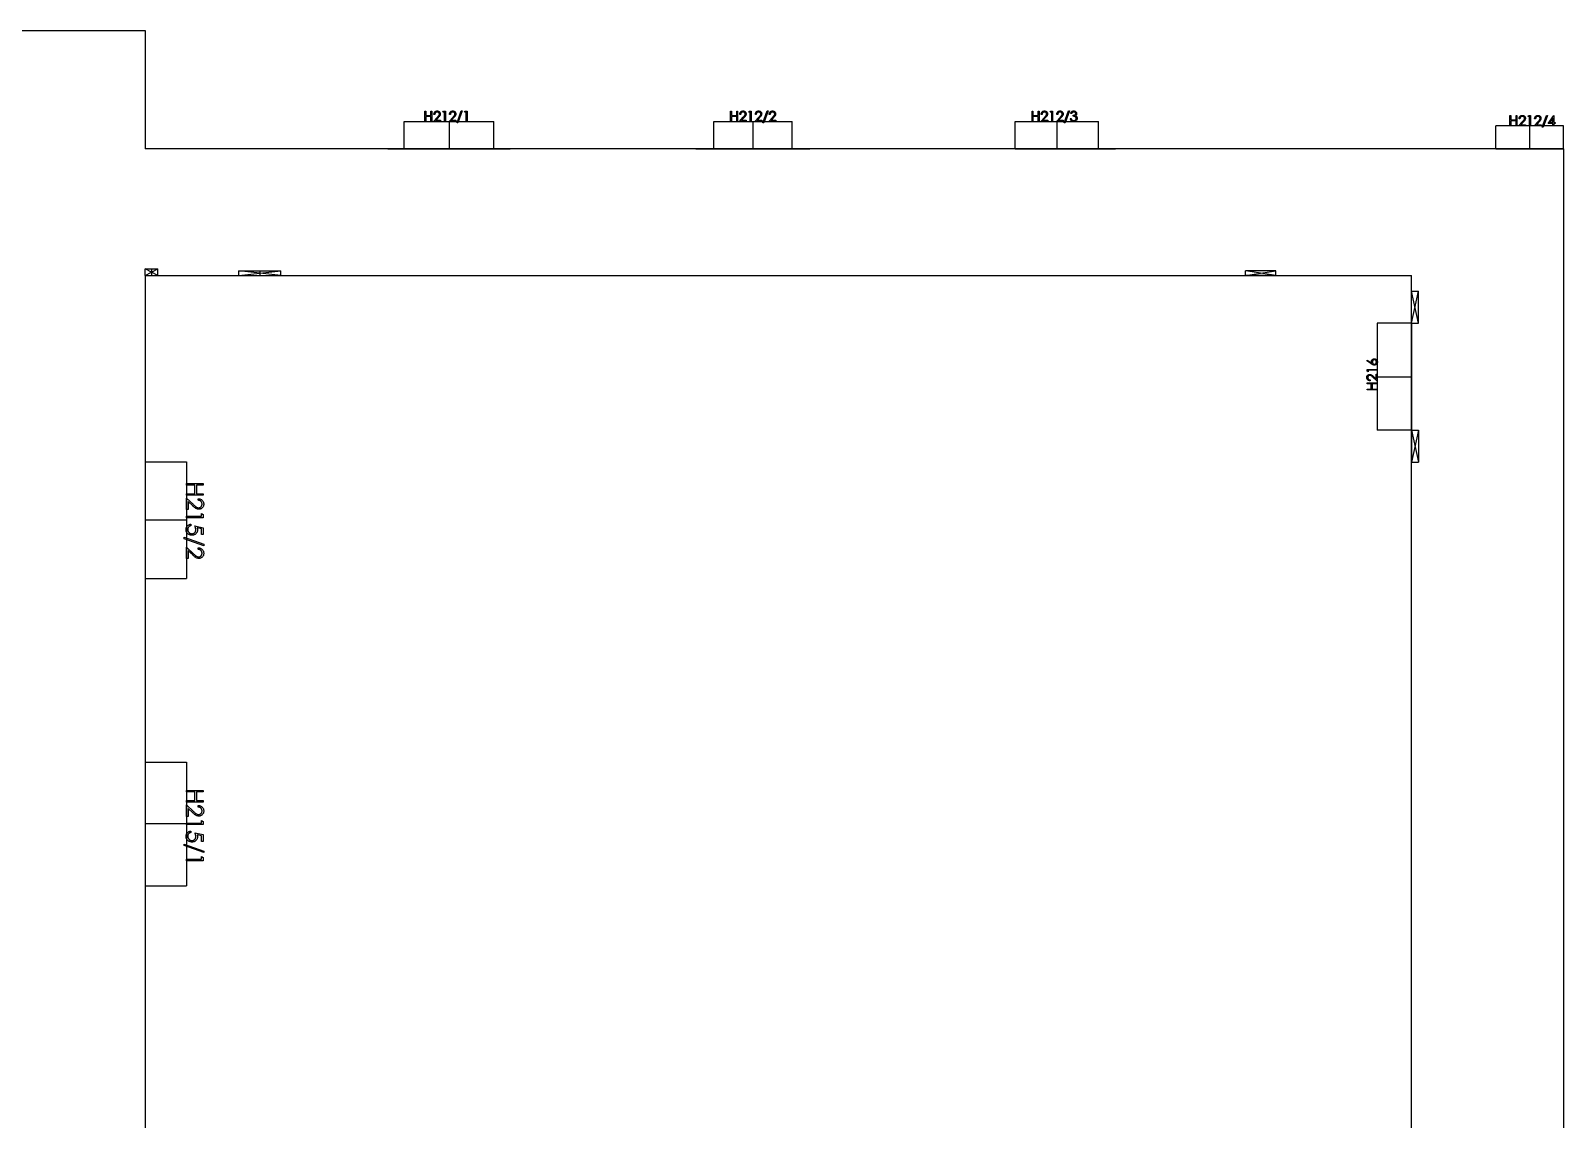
# Model space of a CAD drawing. Header units: millimetres. Extents: x -12656 to 39875, y -15250 to 17000.
# Drawn here: x 17180 to 39875, y 875 to 17000 of the extents above; entities that cross this region are included whole.
import ezdxf

# ---------------------------------------------------------------- set-up
doc = ezdxf.new("R2010")
doc.units = ezdxf.units.MM

msp = doc.modelspace()

# ---------------------------------------------------------------- linework, layer by layer
at = {"color": 7, "linetype": 'Continuous'}
for p, q in [((16500, 17000), (18875, 17000)), ((18875, 17000), (18875, 15250)), ((22709, 15250), (22709, 15656)), ((22709, 15656), (24041, 15656)), ((23375, 15656), (23375, 15250)), ((24041, 15250), (24041, 15656)), ((27295, 15250), (27295, 15656)), ((27295, 15656), (28455, 15656)), ((27875, 15656), (27875, 15250)), ((28455, 15250), (28455, 15656)), ((31759, 15250), (31759, 15656)), ((31759, 15656), (32991, 15656)), ((32375, 15656), (32375, 15250)), ((32991, 15250), (32991, 15656)), ((39875, 15591), (38875, 15591)), ((38875, 15250), (38875, 15591)), ((39375, 15591), (39375, 15250)), ((39875, 15250), (39875, 15591)), ((39875, 15250), (18875, 15250)), ((22469, 15250), (24281, 15250)), ((22709, 15250), (24041, 15250)), ((27031, 15250), (28719, 15250)), ((27295, 15250), (28455, 15250)), ((31759, 15250), (33244, 15250)), ((31759, 15250), (32991, 15250)), ((38875, 15250), (39875, 15250)), ((39875, 15250), (38875, 15250)), ((39875, 15250), (39875, -9500)), ((39875, 15250), (39875, 12389)), ((18875, 13375), (19062, 13470)), ((18875, 13375), (18875, 13470)), ((18875, 13470), (19062, 13470)), ((19062, 13375), (18875, 13470)), ((18969, 13470), (18969, 13375)), ((19062, 13375), (19062, 13470)), ((20261, 13375), (20886, 13445)), ((20261, 13375), (20261, 13445)), ((20261, 13445), (20886, 13445)), ((20886, 13375), (20261, 13445)), ((20573, 13445), (20573, 13375)), ((20886, 13375), (20886, 13445)), ((35618, 13445), (35168, 13445)), ((35168, 13375), (35168, 13445)), ((35168, 13375), (35618, 13445)), ((35618, 13375), (35168, 13445)), ((35618, 13375), (35618, 13445)), ((18875, 13375), (37625, 13375)), ((18875, 13375), (18875, -15250)), ((18875, 13375), (19062, 13375)), ((20261, 13375), (20886, 13375)), ((35618, 13375), (35168, 13375)), ((37625, -9500), (37625, 13375)), ((37625, 12667), (37728, 13142)), ((37625, 12667), (37625, 13142)), ((37625, 13142), (37728, 13142)), ((37728, 12667), (37625, 13142)), ((37728, 12667), (37728, 13142)), ((37625, 12667), (37118, 12667)), ((37118, 12667), (37118, 11083)), ((37625, 12667), (37625, 11083)), ((37625, 12667), (37728, 12667)), ((37118, 11875), (37625, 11875)), ((37625, 11083), (37118, 11083)), ((37625, 11083), (37625, 10608)), ((37625, 11083), (37728, 11083)), ((37625, 11083), (37728, 10608)), ((37728, 11083), (37625, 10608)), ((37625, 11083), (37728, 11083)), ((37625, 10608), (37625, 11083)), ((37728, 11083), (37728, 10608)), ((18875, 10613), (19487, 10613)), ((18875, 10613), (18875, 8887)), ((19487, 10613), (19487, 8887)), ((37625, 10608), (37728, 10608)), ((19487, 9750), (18875, 9750)), ((18875, 8887), (19487, 8887)), ((18875, 6165), (19487, 6165)), ((18875, 6165), (18875, 4335)), ((19487, 6165), (19487, 4335)), ((19487, 5250), (18875, 5250)), ((18875, 4335), (19487, 4335))]:
    msp.add_line(p, q, dxfattribs=at)
at = {"color": 7, "linetype": 'Continuous', "flags": 128}
for points in [[(23017, 15806), (23030, 15806), (23030, 15806), (23030, 15745), (23030, 15745), (23107, 15745), (23107, 15745), (23107, 15806), (23107, 15806), (23121, 15806), (23121, 15806), (23121, 15656), (23121, 15656), (23107, 15656), (23107, 15656), (23107, 15730), (23107, 15730), (23030, 15730), (23030, 15730), (23030, 15656), (23030, 15656), (23017, 15656), (23017, 15656), (23017, 15806)], [(23165, 15760), (23151, 15760), (23151, 15760), (23152, 15766), (23153, 15771), (23154, 15776), (23155, 15780), (23157, 15785), (23160, 15789), (23163, 15793), (23166, 15796), (23170, 15800), (23173, 15802), (23177, 15805), (23182, 15807), (23186, 15808), (23191, 15809), (23195, 15810), (23200, 15810), (23200, 15810), (23205, 15810), (23210, 15809), (23214, 15808), (23219, 15807), (23223, 15805), (23226, 15803), (23230, 15800), (23233, 15797), (23236, 15794), (23239, 15790), (23241, 15786), (23243, 15783), (23244, 15779), (23245, 15774), (23245, 15770), (23246, 15766), (23246, 15766), (23245, 15759), (23244, 15753), (23242, 15748), (23239, 15742), (23238, 15739), (23236, 15736), (23233, 15732), (23230, 15729), (23227, 15725), (23224, 15721), (23220, 15717), (23215, 15712), (23215, 15712), (23178, 15672), (23178, 15672), (23248, 15672), (23248, 15672), (23248, 15656), (23248, 15656), (23146, 15656), (23146, 15656), (23204, 15719), (23204, 15719), (23208, 15723), (23212, 15727), (23215, 15731), (23218, 15735), (23221, 15738), (23223, 15741), (23225, 15743), (23227, 15746), (23229, 15750), (23231, 15755), (23232, 15760), (23232, 15765), (23232, 15765), (23232, 15768), (23232, 15771), (23231, 15773), (23230, 15776), (23229, 15779), (23227, 15781), (23225, 15784), (23223, 15786), (23220, 15788), (23218, 15790), (23215, 15791), (23212, 15793), (23209, 15794), (23206, 15794), (23203, 15795), (23200, 15795), (23200, 15795), (23196, 15795), (23193, 15794), (23190, 15794), (23186, 15793), (23184, 15791), (23181, 15790), (23178, 15788), (23176, 15786), (23173, 15783), (23172, 15781), (23170, 15778), (23168, 15775), (23167, 15772), (23166, 15768), (23165, 15764), (23165, 15760)], [(23293, 15806), (23321, 15806), (23321, 15806), (23321, 15656), (23321, 15656), (23307, 15656), (23307, 15656), (23307, 15791), (23307, 15791), (23284, 15791), (23284, 15791), (23293, 15806)], [(23396, 15760), (23382, 15760), (23382, 15760), (23383, 15766), (23383, 15771), (23385, 15776), (23386, 15780), (23388, 15785), (23391, 15789), (23393, 15793), (23397, 15796), (23400, 15800), (23404, 15802), (23408, 15805), (23412, 15807), (23417, 15808), (23421, 15809), (23426, 15810), (23431, 15810), (23431, 15810), (23436, 15810), (23441, 15809), (23445, 15808), (23449, 15807), (23453, 15805), (23457, 15803), (23461, 15800), (23464, 15797), (23467, 15794), (23469, 15790), (23472, 15786), (23473, 15783), (23475, 15779), (23476, 15774), (23476, 15770), (23476, 15766), (23476, 15766), (23476, 15759), (23475, 15753), (23473, 15748), (23470, 15742), (23468, 15739), (23466, 15736), (23464, 15732), (23461, 15729), (23458, 15725), (23454, 15721), (23450, 15717), (23446, 15712), (23446, 15712), (23409, 15672), (23409, 15672), (23478, 15672), (23478, 15672), (23478, 15656), (23478, 15656), (23376, 15656), (23376, 15656), (23435, 15719), (23435, 15719), (23439, 15723), (23443, 15727), (23446, 15731), (23449, 15735), (23452, 15738), (23454, 15741), (23456, 15743), (23458, 15746), (23460, 15750), (23462, 15755), (23463, 15760), (23463, 15765), (23463, 15765), (23463, 15768), (23462, 15771), (23462, 15773), (23461, 15776), (23459, 15779), (23458, 15781), (23456, 15784), (23454, 15786), (23451, 15788), (23449, 15790), (23446, 15791), (23443, 15793), (23440, 15794), (23437, 15794), (23434, 15795), (23430, 15795), (23430, 15795), (23427, 15795), (23424, 15794), (23420, 15794), (23417, 15793), (23414, 15791), (23412, 15790), (23409, 15788), (23407, 15786), (23404, 15783), (23402, 15781), (23401, 15778), (23399, 15775), (23398, 15772), (23397, 15768), (23396, 15764), (23396, 15760)], [(23571, 15810), (23508, 15635), (23508, 15635), (23494, 15635), (23494, 15635), (23556, 15810), (23556, 15810), (23571, 15810)], [(23614, 15806), (23642, 15806), (23642, 15806), (23642, 15656), (23642, 15656), (23628, 15656), (23628, 15656), (23628, 15791), (23628, 15791), (23605, 15791), (23605, 15791), (23614, 15806)], [(27545, 15806), (27559, 15806), (27559, 15806), (27559, 15745), (27559, 15745), (27636, 15745), (27636, 15745), (27636, 15806), (27636, 15806), (27649, 15806), (27649, 15806), (27649, 15656), (27649, 15656), (27636, 15656), (27636, 15656), (27636, 15730), (27636, 15730), (27559, 15730), (27559, 15730), (27559, 15656), (27559, 15656), (27545, 15656), (27545, 15656), (27545, 15806)], [(27693, 15760), (27680, 15760), (27680, 15760), (27680, 15766), (27681, 15771), (27682, 15776), (27684, 15780), (27686, 15785), (27688, 15789), (27691, 15793), (27694, 15796), (27698, 15800), (27702, 15802), (27706, 15805), (27710, 15807), (27714, 15808), (27719, 15809), (27724, 15810), (27729, 15810), (27729, 15810), (27734, 15810), (27738, 15809), (27743, 15808), (27747, 15807), (27751, 15805), (27755, 15803), (27758, 15800), (27761, 15797), (27764, 15794), (27767, 15790), (27769, 15786), (27771, 15783), (27772, 15779), (27773, 15774), (27774, 15770), (27774, 15766), (27774, 15766), (27774, 15759), (27772, 15753), (27771, 15748), (27768, 15742), (27766, 15739), (27764, 15736), (27762, 15732), (27759, 15729), (27755, 15725), (27752, 15721), (27748, 15717), (27744, 15712), (27744, 15712), (27706, 15672), (27706, 15672), (27776, 15672), (27776, 15672), (27776, 15656), (27776, 15656), (27674, 15656), (27674, 15656), (27732, 15719), (27732, 15719), (27736, 15723), (27740, 15727), (27744, 15731), (27747, 15735), (27749, 15738), (27752, 15741), (27754, 15743), (27755, 15746), (27758, 15750), (27759, 15755), (27760, 15760), (27761, 15765), (27761, 15765), (27760, 15768), (27760, 15771), (27759, 15773), (27758, 15776), (27757, 15779), (27755, 15781), (27753, 15784), (27751, 15786), (27749, 15788), (27746, 15790), (27743, 15791), (27741, 15793), (27738, 15794), (27735, 15794), (27731, 15795), (27728, 15795), (27728, 15795), (27725, 15795), (27721, 15794), (27718, 15794), (27715, 15793), (27712, 15791), (27709, 15790), (27707, 15788), (27704, 15786), (27702, 15783), (27700, 15781), (27698, 15778), (27697, 15775), (27695, 15772), (27694, 15768), (27694, 15764), (27693, 15760)], [(27821, 15806), (27849, 15806), (27849, 15806), (27849, 15656), (27849, 15656), (27836, 15656), (27836, 15656), (27836, 15791), (27836, 15791), (27812, 15791), (27812, 15791), (27821, 15806)], [(27924, 15760), (27911, 15760), (27911, 15760), (27911, 15766), (27912, 15771), (27913, 15776), (27914, 15780), (27917, 15785), (27919, 15789), (27922, 15793), (27925, 15796), (27929, 15800), (27932, 15802), (27936, 15805), (27941, 15807), (27945, 15808), (27950, 15809), (27954, 15810), (27959, 15810), (27959, 15810), (27964, 15810), (27969, 15809), (27974, 15808), (27978, 15807), (27982, 15805), (27986, 15803), (27989, 15800), (27992, 15797), (27995, 15794), (27998, 15790), (28000, 15786), (28002, 15783), (28003, 15779), (28004, 15774), (28005, 15770), (28005, 15766), (28005, 15766), (28004, 15759), (28003, 15753), (28001, 15748), (27999, 15742), (27997, 15739), (27995, 15736), (27992, 15732), (27989, 15729), (27986, 15725), (27983, 15721), (27979, 15717), (27974, 15712), (27974, 15712), (27937, 15672), (27937, 15672), (28007, 15672), (28007, 15672), (28007, 15656), (28007, 15656), (27905, 15656), (27905, 15656), (27963, 15719), (27963, 15719), (27967, 15723), (27971, 15727), (27975, 15731), (27978, 15735), (27980, 15738), (27983, 15741), (27984, 15743), (27986, 15746), (27988, 15750), (27990, 15755), (27991, 15760), (27991, 15765), (27991, 15765), (27991, 15768), (27991, 15771), (27990, 15773), (27989, 15776), (27988, 15779), (27986, 15781), (27984, 15784), (27982, 15786), (27979, 15788), (27977, 15790), (27974, 15791), (27971, 15793), (27968, 15794), (27965, 15794), (27962, 15795), (27959, 15795), (27959, 15795), (27955, 15795), (27952, 15794), (27949, 15794), (27946, 15793), (27943, 15791), (27940, 15790), (27937, 15788), (27935, 15786), (27933, 15783), (27931, 15781), (27929, 15778), (27927, 15775), (27926, 15772), (27925, 15768), (27924, 15764), (27924, 15760)], [(28099, 15810), (28036, 15635), (28036, 15635), (28022, 15635), (28022, 15635), (28085, 15810), (28085, 15810), (28099, 15810)], [(28130, 15760), (28116, 15760), (28116, 15760), (28117, 15766), (28117, 15771), (28119, 15776), (28120, 15780), (28122, 15785), (28125, 15789), (28128, 15793), (28131, 15796), (28134, 15800), (28138, 15802), (28142, 15805), (28146, 15807), (28151, 15808), (28155, 15809), (28160, 15810), (28165, 15810), (28165, 15810), (28170, 15810), (28175, 15809), (28179, 15808), (28184, 15807), (28188, 15805), (28191, 15803), (28195, 15800), (28198, 15797), (28201, 15794), (28204, 15790), (28206, 15786), (28207, 15783), (28209, 15779), (28210, 15774), (28210, 15770), (28211, 15766), (28211, 15766), (28210, 15759), (28209, 15753), (28207, 15748), (28204, 15742), (28203, 15739), (28201, 15736), (28198, 15732), (28195, 15729), (28192, 15725), (28188, 15721), (28185, 15717), (28180, 15712), (28180, 15712), (28143, 15672), (28143, 15672), (28212, 15672), (28212, 15672), (28212, 15656), (28212, 15656), (28111, 15656), (28111, 15656), (28169, 15719), (28169, 15719), (28173, 15723), (28177, 15727), (28180, 15731), (28183, 15735), (28186, 15738), (28188, 15741), (28190, 15743), (28192, 15746), (28194, 15750), (28196, 15755), (28197, 15760), (28197, 15765), (28197, 15765), (28197, 15768), (28197, 15771), (28196, 15773), (28195, 15776), (28193, 15779), (28192, 15781), (28190, 15784), (28188, 15786), (28185, 15788), (28183, 15790), (28180, 15791), (28177, 15793), (28174, 15794), (28171, 15794), (28168, 15795), (28165, 15795), (28165, 15795), (28161, 15795), (28158, 15794), (28154, 15794), (28151, 15793), (28148, 15791), (28146, 15790), (28143, 15788), (28141, 15786), (28138, 15783), (28136, 15781), (28135, 15778), (28133, 15775), (28132, 15772), (28131, 15768), (28130, 15764), (28130, 15760)], [(32009, 15806), (32022, 15806), (32022, 15806), (32022, 15745), (32022, 15745), (32099, 15745), (32099, 15745), (32099, 15806), (32099, 15806), (32113, 15806), (32113, 15806), (32113, 15656), (32113, 15656), (32099, 15656), (32099, 15656), (32099, 15730), (32099, 15730), (32022, 15730), (32022, 15730), (32022, 15656), (32022, 15656), (32009, 15656), (32009, 15656), (32009, 15806)], [(32157, 15760), (32143, 15760), (32143, 15760), (32144, 15766), (32145, 15771), (32146, 15776), (32147, 15780), (32149, 15785), (32152, 15789), (32155, 15793), (32158, 15796), (32162, 15800), (32165, 15802), (32169, 15805), (32173, 15807), (32178, 15808), (32183, 15809), (32187, 15810), (32192, 15810), (32192, 15810), (32197, 15810), (32202, 15809), (32206, 15808), (32211, 15807), (32215, 15805), (32218, 15803), (32222, 15800), (32225, 15797), (32228, 15794), (32231, 15790), (32233, 15786), (32235, 15783), (32236, 15779), (32237, 15774), (32237, 15770), (32238, 15766), (32238, 15766), (32237, 15759), (32236, 15753), (32234, 15748), (32231, 15742), (32230, 15739), (32228, 15736), (32225, 15732), (32222, 15729), (32219, 15725), (32216, 15721), (32212, 15717), (32207, 15712), (32207, 15712), (32170, 15672), (32170, 15672), (32240, 15672), (32240, 15672), (32240, 15656), (32240, 15656), (32138, 15656), (32138, 15656), (32196, 15719), (32196, 15719), (32200, 15723), (32204, 15727), (32207, 15731), (32210, 15735), (32213, 15738), (32215, 15741), (32217, 15743), (32219, 15746), (32221, 15750), (32223, 15755), (32224, 15760), (32224, 15765), (32224, 15765), (32224, 15768), (32224, 15771), (32223, 15773), (32222, 15776), (32220, 15779), (32219, 15781), (32217, 15784), (32215, 15786), (32212, 15788), (32210, 15790), (32207, 15791), (32204, 15793), (32201, 15794), (32198, 15794), (32195, 15795), (32192, 15795), (32192, 15795), (32188, 15795), (32185, 15794), (32182, 15794), (32178, 15793), (32176, 15791), (32173, 15790), (32170, 15788), (32168, 15786), (32165, 15783), (32163, 15781), (32162, 15778), (32160, 15775), (32159, 15772), (32158, 15768), (32157, 15764), (32157, 15760)], [(32285, 15806), (32313, 15806), (32313, 15806), (32313, 15656), (32313, 15656), (32299, 15656), (32299, 15656), (32299, 15791), (32299, 15791), (32276, 15791), (32276, 15791), (32285, 15806)], [(32388, 15760), (32374, 15760), (32374, 15760), (32375, 15766), (32375, 15771), (32376, 15776), (32378, 15780), (32380, 15785), (32383, 15789), (32385, 15793), (32389, 15796), (32392, 15800), (32396, 15802), (32400, 15805), (32404, 15807), (32409, 15808), (32413, 15809), (32418, 15810), (32423, 15810), (32423, 15810), (32428, 15810), (32433, 15809), (32437, 15808), (32441, 15807), (32445, 15805), (32449, 15803), (32453, 15800), (32456, 15797), (32459, 15794), (32461, 15790), (32464, 15786), (32465, 15783), (32467, 15779), (32468, 15774), (32468, 15770), (32468, 15766), (32468, 15766), (32468, 15759), (32467, 15753), (32465, 15748), (32462, 15742), (32460, 15739), (32458, 15736), (32456, 15732), (32453, 15729), (32450, 15725), (32446, 15721), (32442, 15717), (32438, 15712), (32438, 15712), (32401, 15672), (32401, 15672), (32470, 15672), (32470, 15672), (32470, 15656), (32470, 15656), (32368, 15656), (32368, 15656), (32427, 15719), (32427, 15719), (32431, 15723), (32435, 15727), (32438, 15731), (32441, 15735), (32444, 15738), (32446, 15741), (32448, 15743), (32450, 15746), (32452, 15750), (32454, 15755), (32455, 15760), (32455, 15765), (32455, 15765), (32455, 15768), (32454, 15771), (32454, 15773), (32453, 15776), (32451, 15779), (32450, 15781), (32448, 15784), (32446, 15786), (32443, 15788), (32441, 15790), (32438, 15791), (32435, 15793), (32432, 15794), (32429, 15794), (32426, 15795), (32422, 15795), (32422, 15795), (32419, 15795), (32416, 15794), (32412, 15794), (32409, 15793), (32406, 15791), (32404, 15790), (32401, 15788), (32398, 15786), (32396, 15783), (32394, 15781), (32393, 15778), (32391, 15775), (32390, 15772), (32389, 15768), (32388, 15764), (32388, 15760)], [(32563, 15810), (32500, 15635), (32500, 15635), (32486, 15635), (32486, 15635), (32548, 15810), (32548, 15810), (32563, 15810)], [(32593, 15772), (32580, 15772), (32580, 15772), (32581, 15776), (32583, 15781), (32584, 15785), (32586, 15788), (32588, 15792), (32591, 15795), (32593, 15798), (32596, 15800), (32599, 15803), (32602, 15805), (32606, 15806), (32609, 15808), (32613, 15809), (32617, 15810), (32621, 15810), (32625, 15810), (32625, 15810), (32630, 15810), (32636, 15809), (32642, 15807), (32647, 15805), (32652, 15802), (32656, 15799), (32660, 15795), (32663, 15790), (32665, 15786), (32667, 15781), (32668, 15776), (32668, 15771), (32668, 15771), (32668, 15767), (32667, 15762), (32666, 15758), (32664, 15754), (32662, 15750), (32659, 15747), (32655, 15743), (32651, 15740), (32651, 15740), (32656, 15738), (32660, 15735), (32664, 15732), (32667, 15728), (32667, 15728), (32669, 15725), (32671, 15722), (32673, 15718), (32674, 15715), (32675, 15712), (32676, 15708), (32676, 15705), (32676, 15701), (32676, 15701), (32676, 15695), (32674, 15689), (32672, 15683), (32669, 15677), (32666, 15671), (32661, 15667), (32656, 15662), (32651, 15659), (32645, 15656), (32638, 15654), (32631, 15653), (32624, 15653), (32624, 15653), (32619, 15653), (32615, 15653), (32610, 15654), (32606, 15655), (32602, 15657), (32598, 15659), (32595, 15661), (32591, 15664), (32588, 15667), (32585, 15670), (32583, 15674), (32580, 15678), (32578, 15682), (32577, 15687), (32575, 15692), (32574, 15697), (32574, 15697), (32588, 15697), (32588, 15697), (32589, 15693), (32590, 15690), (32591, 15687), (32593, 15685), (32594, 15682), (32596, 15680), (32598, 15678), (32599, 15676), (32599, 15676), (32602, 15674), (32605, 15673), (32608, 15671), (32611, 15670), (32614, 15669), (32617, 15669), (32621, 15668), (32624, 15668), (32624, 15668), (32629, 15668), (32633, 15669), (32636, 15669), (32640, 15670), (32643, 15672), (32647, 15673), (32649, 15675), (32652, 15678), (32655, 15680), (32657, 15682), (32659, 15685), (32660, 15688), (32661, 15691), (32662, 15694), (32662, 15697), (32663, 15700), (32663, 15700), (32662, 15704), (32661, 15708), (32660, 15712), (32657, 15716), (32655, 15719), (32651, 15722), (32648, 15725), (32644, 15727), (32641, 15728), (32639, 15729), (32636, 15729), (32632, 15730), (32629, 15730), (32625, 15731), (32621, 15731), (32616, 15731), (32616, 15731), (32616, 15747), (32616, 15747), (32622, 15747), (32627, 15748), (32632, 15749), (32637, 15750), (32642, 15752), (32645, 15754), (32648, 15757), (32651, 15759), (32653, 15762), (32654, 15765), (32655, 15768), (32655, 15771), (32655, 15771), (32655, 15774), (32654, 15776), (32654, 15778), (32653, 15780), (32652, 15782), (32650, 15784), (32648, 15786), (32646, 15788), (32644, 15790), (32642, 15791), (32639, 15792), (32637, 15793), (32634, 15794), (32631, 15794), (32628, 15795), (32625, 15795), (32625, 15795), (32620, 15795), (32615, 15794), (32611, 15792), (32606, 15790), (32605, 15788), (32603, 15787), (32601, 15785), (32599, 15783), (32598, 15780), (32596, 15778), (32595, 15775), (32593, 15772)], [(39085, 15741), (39098, 15741), (39098, 15741), (39098, 15680), (39098, 15680), (39175, 15680), (39175, 15680), (39175, 15741), (39175, 15741), (39188, 15741), (39188, 15741), (39188, 15591), (39188, 15591), (39175, 15591), (39175, 15591), (39175, 15664), (39175, 15664), (39098, 15664), (39098, 15664), (39098, 15591), (39098, 15591), (39085, 15591), (39085, 15591), (39085, 15741)], [(39233, 15695), (39219, 15695), (39219, 15695), (39220, 15700), (39220, 15706), (39222, 15710), (39223, 15715), (39225, 15719), (39228, 15724), (39230, 15727), (39234, 15731), (39237, 15734), (39241, 15737), (39245, 15740), (39249, 15742), (39254, 15743), (39258, 15744), (39263, 15745), (39268, 15745), (39268, 15745), (39273, 15745), (39278, 15744), (39282, 15743), (39286, 15742), (39290, 15740), (39294, 15738), (39298, 15735), (39301, 15732), (39304, 15728), (39306, 15725), (39309, 15721), (39310, 15717), (39312, 15713), (39313, 15709), (39313, 15705), (39313, 15701), (39313, 15701), (39313, 15694), (39312, 15688), (39310, 15682), (39307, 15677), (39305, 15674), (39303, 15671), (39301, 15667), (39298, 15664), (39295, 15660), (39291, 15656), (39287, 15651), (39283, 15647), (39283, 15647), (39246, 15607), (39246, 15607), (39315, 15607), (39315, 15607), (39315, 15591), (39315, 15591), (39213, 15591), (39213, 15591), (39272, 15653), (39272, 15653), (39276, 15658), (39280, 15662), (39283, 15666), (39286, 15669), (39289, 15673), (39291, 15676), (39293, 15678), (39295, 15681), (39297, 15685), (39299, 15690), (39300, 15694), (39300, 15699), (39300, 15699), (39300, 15702), (39299, 15705), (39299, 15708), (39298, 15711), (39296, 15714), (39295, 15716), (39293, 15718), (39291, 15721), (39288, 15723), (39286, 15725), (39283, 15726), (39280, 15727), (39277, 15728), (39274, 15729), (39271, 15730), (39267, 15730), (39267, 15730), (39264, 15730), (39261, 15729), (39257, 15728), (39254, 15727), (39251, 15726), (39249, 15725), (39246, 15723), (39244, 15721), (39241, 15718), (39239, 15716), (39238, 15713), (39236, 15710), (39235, 15706), (39234, 15703), (39233, 15699), (39233, 15695)], [(39361, 15741), (39388, 15741), (39388, 15741), (39388, 15591), (39388, 15591), (39375, 15591), (39375, 15591), (39375, 15726), (39375, 15726), (39352, 15726), (39352, 15726), (39361, 15741)], [(39463, 15695), (39450, 15695), (39450, 15695), (39450, 15700), (39451, 15706), (39452, 15710), (39454, 15715), (39456, 15719), (39458, 15724), (39461, 15727), (39465, 15731), (39468, 15734), (39472, 15737), (39476, 15740), (39480, 15742), (39484, 15743), (39489, 15744), (39494, 15745), (39499, 15745), (39499, 15745), (39504, 15745), (39509, 15744), (39513, 15743), (39517, 15742), (39521, 15740), (39525, 15738), (39528, 15735), (39532, 15732), (39535, 15728), (39537, 15725), (39539, 15721), (39541, 15717), (39542, 15713), (39543, 15709), (39544, 15705), (39544, 15701), (39544, 15701), (39544, 15694), (39543, 15688), (39541, 15682), (39538, 15677), (39536, 15674), (39534, 15671), (39532, 15667), (39529, 15664), (39526, 15660), (39522, 15656), (39518, 15651), (39514, 15647), (39514, 15647), (39476, 15607), (39476, 15607), (39546, 15607), (39546, 15607), (39546, 15591), (39546, 15591), (39444, 15591), (39444, 15591), (39502, 15653), (39502, 15653), (39507, 15658), (39510, 15662), (39514, 15666), (39517, 15669), (39520, 15673), (39522, 15676), (39524, 15678), (39525, 15681), (39528, 15685), (39529, 15690), (39530, 15694), (39531, 15699), (39531, 15699), (39531, 15702), (39530, 15705), (39529, 15708), (39528, 15711), (39527, 15714), (39525, 15716), (39524, 15718), (39521, 15721), (39519, 15723), (39516, 15725), (39514, 15726), (39511, 15727), (39508, 15728), (39505, 15729), (39502, 15730), (39498, 15730), (39498, 15730), (39495, 15730), (39491, 15729), (39488, 15728), (39485, 15727), (39482, 15726), (39479, 15725), (39477, 15723), (39474, 15721), (39472, 15718), (39470, 15716), (39468, 15713), (39467, 15710), (39466, 15706), (39465, 15703), (39464, 15699), (39463, 15695)], [(39638, 15745), (39576, 15570), (39576, 15570), (39562, 15570), (39562, 15570), (39624, 15745), (39624, 15745), (39638, 15745)], [(39732, 15745), (39735, 15745), (39735, 15745), (39735, 15641), (39735, 15641), (39752, 15641), (39752, 15641), (39752, 15626), (39752, 15626), (39735, 15626), (39735, 15626), (39735, 15591), (39735, 15591), (39721, 15591), (39721, 15591), (39721, 15626), (39721, 15626), (39650, 15626), (39650, 15626), (39732, 15745)], [(39721, 15641), (39721, 15706), (39721, 15706), (39676, 15641), (39676, 15641), (39721, 15641)], [(36964, 12108), (36972, 12118), (36972, 12118), (37033, 12079), (37033, 12079), (37032, 12087), (37031, 12094), (37031, 12094), (37032, 12099), (37032, 12103), (37033, 12107), (37035, 12111), (37036, 12115), (37039, 12119), (37041, 12122), (37044, 12126), (37047, 12129), (37051, 12131), (37055, 12134), (37058, 12135), (37063, 12137), (37067, 12138), (37071, 12138), (37076, 12139), (37076, 12139), (37082, 12138), (37088, 12137), (37094, 12135), (37099, 12133), (37104, 12129), (37108, 12125), (37112, 12121), (37116, 12116), (37118, 12110), (37120, 12104), (37121, 12098), (37122, 12092), (37122, 12092), (37121, 12086), (37120, 12080), (37118, 12074), (37116, 12069), (37112, 12064), (37109, 12059), (37104, 12056), (37099, 12052), (37094, 12050), (37088, 12048), (37082, 12047), (37076, 12046), (37076, 12046), (37071, 12047), (37067, 12047), (37062, 12048), (37057, 12050), (37054, 12051), (37051, 12052), (37049, 12054), (37046, 12055), (37043, 12057), (37039, 12059), (37036, 12061), (37032, 12063), (37032, 12063), (36964, 12108)], [(37047, 12091), (37047, 12088), (37047, 12085), (37048, 12082), (37049, 12079), (37050, 12076), (37052, 12073), (37053, 12071), (37055, 12069), (37058, 12066), (37060, 12065), (37062, 12063), (37065, 12062), (37068, 12061), (37071, 12060), (37074, 12060), (37077, 12060), (37077, 12060), (37080, 12060), (37083, 12060), (37085, 12061), (37088, 12062), (37091, 12064), (37093, 12065), (37095, 12067), (37098, 12069), (37100, 12072), (37101, 12074), (37103, 12077), (37104, 12080), (37105, 12083), (37106, 12086), (37106, 12089), (37106, 12092), (37106, 12092), (37106, 12096), (37106, 12099), (37105, 12102), (37104, 12105), (37103, 12108), (37101, 12111), (37100, 12113), (37098, 12116), (37095, 12118), (37093, 12120), (37091, 12121), (37088, 12123), (37085, 12124), (37083, 12125), (37080, 12125), (37077, 12125), (37077, 12125), (37074, 12125), (37071, 12125), (37068, 12124), (37065, 12123), (37062, 12121), (37060, 12120), (37058, 12118), (37055, 12115), (37053, 12113), (37052, 12110), (37050, 12107), (37049, 12104), (37048, 12101), (37047, 12098), (37047, 12095), (37047, 12091)], [(37014, 11827), (37014, 11814), (37014, 11814), (37009, 11814), (37004, 11815), (36999, 11816), (36994, 11818), (36990, 11820), (36986, 11822), (36982, 11825), (36978, 11828), (36975, 11832), (36972, 11836), (36970, 11840), (36968, 11844), (36966, 11848), (36965, 11853), (36964, 11858), (36964, 11863), (36964, 11863), (36964, 11867), (36965, 11872), (36966, 11877), (36967, 11881), (36969, 11885), (36971, 11889), (36974, 11892), (36977, 11895), (36981, 11898), (36984, 11901), (36988, 11903), (36992, 11905), (36996, 11906), (37000, 11907), (37004, 11908), (37009, 11908), (37009, 11908), (37015, 11907), (37021, 11906), (37027, 11904), (37032, 11902), (37035, 11900), (37038, 11898), (37042, 11895), (37045, 11893), (37049, 11889), (37053, 11886), (37058, 11882), (37062, 11878), (37062, 11878), (37102, 11840), (37102, 11840), (37102, 11910), (37102, 11910), (37118, 11910), (37118, 11910), (37118, 11808), (37118, 11808), (37056, 11866), (37056, 11866), (37051, 11870), (37047, 11874), (37043, 11878), (37040, 11881), (37037, 11883), (37034, 11886), (37031, 11888), (37029, 11889), (37024, 11891), (37019, 11893), (37015, 11894), (37010, 11894), (37010, 11894), (37007, 11894), (37004, 11894), (37001, 11893), (36998, 11892), (36996, 11891), (36993, 11889), (36991, 11887), (36988, 11885), (36986, 11883), (36984, 11880), (36983, 11877), (36982, 11874), (36981, 11872), (36980, 11868), (36980, 11865), (36979, 11862), (36979, 11862), (36980, 11858), (36980, 11855), (36981, 11852), (36982, 11849), (36983, 11846), (36985, 11843), (36986, 11840), (36988, 11838), (36991, 11836), (36993, 11834), (36996, 11832), (36999, 11830), (37003, 11829), (37006, 11828), (37010, 11828), (37014, 11827)], [(36968, 11955), (36968, 11983), (36968, 11983), (37118, 11983), (37118, 11983), (37118, 11969), (37118, 11969), (36983, 11969), (36983, 11969), (36983, 11946), (36983, 11946), (36968, 11955)], [(36968, 11679), (36968, 11692), (36968, 11692), (37029, 11692), (37029, 11692), (37029, 11769), (37029, 11769), (36968, 11769), (36968, 11769), (36968, 11783), (36968, 11783), (37118, 11783), (37118, 11783), (37118, 11769), (37118, 11769), (37045, 11769), (37045, 11769), (37045, 11692), (37045, 11692), (37118, 11692), (37118, 11692), (37118, 11679), (37118, 11679), (36968, 11679)], [(19737, 10292), (19737, 10270), (19737, 10270), (19635, 10270), (19635, 10270), (19635, 10141), (19635, 10141), (19737, 10141), (19737, 10141), (19737, 10119), (19737, 10119), (19487, 10119), (19487, 10119), (19487, 10141), (19487, 10141), (19609, 10141), (19609, 10141), (19609, 10270), (19609, 10270), (19487, 10270), (19487, 10270), (19487, 10292), (19487, 10292), (19737, 10292)], [(19660, 10045), (19660, 10068), (19660, 10068), (19669, 10067), (19678, 10066), (19686, 10064), (19693, 10061), (19701, 10058), (19708, 10054), (19714, 10049), (19720, 10043), (19726, 10038), (19730, 10031), (19734, 10025), (19738, 10018), (19740, 10010), (19742, 10003), (19743, 9995), (19744, 9986), (19744, 9986), (19743, 9978), (19742, 9970), (19740, 9963), (19738, 9956), (19735, 9949), (19731, 9943), (19727, 9937), (19721, 9932), (19716, 9927), (19710, 9922), (19704, 9919), (19697, 9916), (19691, 9914), (19684, 9912), (19677, 9911), (19669, 9911), (19669, 9911), (19659, 9911), (19649, 9913), (19639, 9916), (19630, 9921), (19625, 9924), (19620, 9927), (19614, 9931), (19608, 9936), (19601, 9942), (19595, 9947), (19587, 9954), (19580, 9961), (19580, 9961), (19513, 10024), (19513, 10024), (19513, 9907), (19513, 9907), (19487, 9907), (19487, 9907), (19487, 10077), (19487, 10077), (19591, 9980), (19591, 9980), (19598, 9973), (19605, 9967), (19611, 9961), (19617, 9956), (19623, 9952), (19628, 9948), (19632, 9945), (19636, 9942), (19644, 9938), (19651, 9935), (19659, 9934), (19667, 9933), (19667, 9933), (19672, 9933), (19677, 9934), (19682, 9935), (19687, 9937), (19691, 9939), (19695, 9942), (19699, 9945), (19703, 9949), (19706, 9953), (19710, 9957), (19712, 9962), (19714, 9966), (19716, 9971), (19717, 9976), (19718, 9982), (19718, 9987), (19718, 9987), (19718, 9993), (19717, 9999), (19716, 10004), (19714, 10009), (19712, 10014), (19709, 10019), (19706, 10023), (19703, 10027), (19699, 10031), (19694, 10034), (19690, 10037), (19685, 10040), (19679, 10042), (19673, 10043), (19667, 10045), (19660, 10045)], [(19737, 9832), (19737, 9786), (19737, 9786), (19487, 9786), (19487, 9786), (19487, 9808), (19487, 9808), (19712, 9808), (19712, 9808), (19712, 9847), (19712, 9847), (19737, 9832)], [(19737, 9536), (19712, 9536), (19712, 9536), (19712, 9621), (19712, 9621), (19646, 9634), (19646, 9634), (19648, 9626), (19649, 9619), (19650, 9611), (19651, 9605), (19651, 9605), (19650, 9596), (19649, 9588), (19647, 9581), (19645, 9573), (19642, 9567), (19638, 9560), (19633, 9554), (19628, 9548), (19622, 9543), (19615, 9539), (19609, 9535), (19602, 9532), (19594, 9529), (19586, 9527), (19578, 9526), (19569, 9526), (19569, 9526), (19563, 9526), (19557, 9527), (19551, 9528), (19545, 9529), (19540, 9530), (19534, 9532), (19529, 9535), (19523, 9537), (19518, 9540), (19514, 9544), (19509, 9547), (19505, 9551), (19501, 9555), (19498, 9559), (19495, 9564), (19492, 9568), (19489, 9573), (19487, 9578), (19485, 9584), (19484, 9589), (19482, 9595), (19481, 9601), (19481, 9607), (19481, 9613), (19481, 9613), (19481, 9621), (19482, 9628), (19484, 9635), (19486, 9641), (19488, 9648), (19492, 9653), (19496, 9659), (19500, 9665), (19506, 9669), (19511, 9674), (19517, 9678), (19523, 9681), (19530, 9684), (19536, 9686), (19544, 9688), (19551, 9690), (19551, 9690), (19551, 9667), (19551, 9667), (19544, 9665), (19538, 9663), (19532, 9660), (19527, 9657), (19523, 9653), (19519, 9648), (19515, 9643), (19512, 9637), (19510, 9631), (19508, 9625), (19507, 9618), (19506, 9612), (19506, 9612), (19507, 9606), (19508, 9599), (19509, 9593), (19511, 9588), (19513, 9582), (19517, 9577), (19520, 9572), (19525, 9567), (19529, 9563), (19534, 9559), (19539, 9556), (19545, 9553), (19551, 9551), (19557, 9550), (19563, 9549), (19570, 9548), (19570, 9548), (19576, 9549), (19582, 9550), (19587, 9551), (19592, 9553), (19597, 9555), (19601, 9558), (19606, 9561), (19610, 9565), (19613, 9569), (19616, 9574), (19619, 9579), (19621, 9584), (19623, 9590), (19624, 9596), (19625, 9602), (19625, 9609), (19625, 9609), (19625, 9615), (19624, 9621), (19623, 9627), (19622, 9634), (19620, 9641), (19618, 9648), (19615, 9656), (19612, 9664), (19612, 9664), (19737, 9638), (19737, 9638), (19737, 9536)], [(19744, 9369), (19452, 9474), (19452, 9474), (19452, 9497), (19452, 9497), (19744, 9393), (19744, 9393), (19744, 9369)], [(19660, 9318), (19660, 9340), (19660, 9340), (19669, 9340), (19678, 9338), (19686, 9336), (19693, 9334), (19701, 9330), (19708, 9326), (19714, 9321), (19720, 9316), (19726, 9310), (19730, 9304), (19734, 9297), (19738, 9290), (19740, 9283), (19742, 9275), (19743, 9267), (19744, 9259), (19744, 9259), (19743, 9250), (19742, 9243), (19740, 9235), (19738, 9228), (19735, 9221), (19731, 9215), (19727, 9209), (19721, 9204), (19716, 9199), (19710, 9195), (19704, 9191), (19697, 9188), (19691, 9186), (19684, 9184), (19677, 9183), (19669, 9183), (19669, 9183), (19659, 9184), (19649, 9186), (19639, 9189), (19630, 9193), (19625, 9196), (19620, 9200), (19614, 9204), (19608, 9209), (19601, 9214), (19595, 9220), (19587, 9226), (19580, 9234), (19580, 9234), (19513, 9296), (19513, 9296), (19513, 9180), (19513, 9180), (19487, 9180), (19487, 9180), (19487, 9350), (19487, 9350), (19591, 9253), (19591, 9253), (19598, 9246), (19605, 9239), (19611, 9234), (19617, 9228), (19623, 9224), (19628, 9220), (19632, 9217), (19636, 9214), (19644, 9211), (19651, 9208), (19659, 9206), (19667, 9206), (19667, 9206), (19672, 9206), (19677, 9207), (19682, 9208), (19687, 9209), (19691, 9212), (19695, 9214), (19699, 9218), (19703, 9221), (19706, 9225), (19710, 9230), (19712, 9234), (19714, 9239), (19716, 9244), (19717, 9249), (19718, 9254), (19718, 9260), (19718, 9260), (19718, 9266), (19717, 9271), (19716, 9277), (19714, 9282), (19712, 9287), (19709, 9291), (19706, 9295), (19703, 9300), (19699, 9303), (19694, 9307), (19690, 9310), (19685, 9312), (19679, 9314), (19673, 9316), (19667, 9317), (19660, 9318)], [(19737, 5748), (19737, 5725), (19737, 5725), (19635, 5725), (19635, 5725), (19635, 5597), (19635, 5597), (19737, 5597), (19737, 5597), (19737, 5575), (19737, 5575), (19487, 5575), (19487, 5575), (19487, 5597), (19487, 5597), (19609, 5597), (19609, 5597), (19609, 5725), (19609, 5725), (19487, 5725), (19487, 5725), (19487, 5748), (19487, 5748), (19737, 5748)], [(19660, 5501), (19660, 5524), (19660, 5524), (19669, 5523), (19678, 5522), (19686, 5520), (19693, 5517), (19701, 5514), (19708, 5509), (19714, 5505), (19720, 5499), (19726, 5493), (19730, 5487), (19734, 5480), (19738, 5473), (19740, 5466), (19742, 5458), (19743, 5450), (19744, 5442), (19744, 5442), (19743, 5434), (19742, 5426), (19740, 5419), (19738, 5411), (19735, 5405), (19731, 5399), (19727, 5393), (19721, 5387), (19716, 5382), (19710, 5378), (19704, 5375), (19697, 5372), (19691, 5369), (19684, 5368), (19677, 5367), (19669, 5366), (19669, 5366), (19659, 5367), (19649, 5369), (19639, 5372), (19630, 5377), (19625, 5380), (19620, 5383), (19614, 5387), (19608, 5392), (19601, 5397), (19595, 5403), (19587, 5410), (19580, 5417), (19580, 5417), (19513, 5480), (19513, 5480), (19513, 5363), (19513, 5363), (19487, 5363), (19487, 5363), (19487, 5533), (19487, 5533), (19591, 5436), (19591, 5436), (19598, 5429), (19605, 5423), (19611, 5417), (19617, 5412), (19623, 5407), (19628, 5404), (19632, 5400), (19636, 5398), (19644, 5394), (19651, 5391), (19659, 5389), (19667, 5389), (19667, 5389), (19672, 5389), (19677, 5390), (19682, 5391), (19687, 5393), (19691, 5395), (19695, 5398), (19699, 5401), (19703, 5405), (19706, 5409), (19710, 5413), (19712, 5417), (19714, 5422), (19716, 5427), (19717, 5432), (19718, 5438), (19718, 5443), (19718, 5443), (19718, 5449), (19717, 5455), (19716, 5460), (19714, 5465), (19712, 5470), (19709, 5474), (19706, 5479), (19703, 5483), (19699, 5487), (19694, 5490), (19690, 5493), (19685, 5495), (19679, 5497), (19673, 5499), (19667, 5500), (19660, 5501)], [(19737, 5288), (19737, 5241), (19737, 5241), (19487, 5241), (19487, 5241), (19487, 5264), (19487, 5264), (19712, 5264), (19712, 5264), (19712, 5302), (19712, 5302), (19737, 5288)], [(19737, 4991), (19712, 4991), (19712, 4991), (19712, 5076), (19712, 5076), (19646, 5090), (19646, 5090), (19648, 5082), (19649, 5074), (19650, 5067), (19651, 5061), (19651, 5061), (19650, 5052), (19649, 5044), (19647, 5037), (19645, 5029), (19642, 5022), (19638, 5016), (19633, 5010), (19628, 5004), (19622, 4999), (19615, 4994), (19609, 4991), (19602, 4987), (19594, 4985), (19586, 4983), (19578, 4982), (19569, 4982), (19569, 4982), (19563, 4982), (19557, 4983), (19551, 4983), (19545, 4985), (19540, 4986), (19534, 4988), (19529, 4991), (19523, 4993), (19518, 4996), (19514, 4999), (19509, 5003), (19505, 5007), (19501, 5011), (19498, 5015), (19495, 5019), (19492, 5024), (19489, 5029), (19487, 5034), (19485, 5040), (19484, 5045), (19482, 5051), (19481, 5057), (19481, 5063), (19481, 5069), (19481, 5069), (19481, 5077), (19482, 5084), (19484, 5091), (19486, 5097), (19488, 5103), (19492, 5109), (19496, 5115), (19500, 5120), (19506, 5125), (19511, 5130), (19517, 5134), (19523, 5137), (19530, 5140), (19536, 5142), (19544, 5144), (19551, 5145), (19551, 5145), (19551, 5123), (19551, 5123), (19544, 5121), (19538, 5119), (19532, 5116), (19527, 5113), (19523, 5109), (19519, 5104), (19515, 5099), (19512, 5093), (19510, 5087), (19508, 5081), (19507, 5074), (19506, 5068), (19506, 5068), (19507, 5061), (19508, 5055), (19509, 5049), (19511, 5044), (19513, 5038), (19517, 5033), (19520, 5028), (19525, 5023), (19529, 5019), (19534, 5015), (19539, 5012), (19545, 5009), (19551, 5007), (19557, 5005), (19563, 5005), (19570, 5004), (19570, 5004), (19576, 5005), (19582, 5005), (19587, 5007), (19592, 5008), (19597, 5011), (19601, 5014), (19606, 5017), (19610, 5021), (19613, 5025), (19616, 5030), (19619, 5035), (19621, 5040), (19623, 5046), (19624, 5052), (19625, 5058), (19625, 5065), (19625, 5065), (19625, 5070), (19624, 5077), (19623, 5083), (19622, 5090), (19620, 5097), (19618, 5104), (19615, 5112), (19612, 5120), (19612, 5120), (19737, 5094), (19737, 5094), (19737, 4991)], [(19744, 4825), (19452, 4929), (19452, 4929), (19452, 4953), (19452, 4953), (19744, 4848), (19744, 4848), (19744, 4825)], [(19737, 4752), (19737, 4706), (19737, 4706), (19487, 4706), (19487, 4706), (19487, 4729), (19487, 4729), (19712, 4729), (19712, 4729), (19712, 4767), (19712, 4767), (19737, 4752)]]:
    msp.add_lwpolyline(points, dxfattribs=at)

doc.saveas('drawing.dxf')
